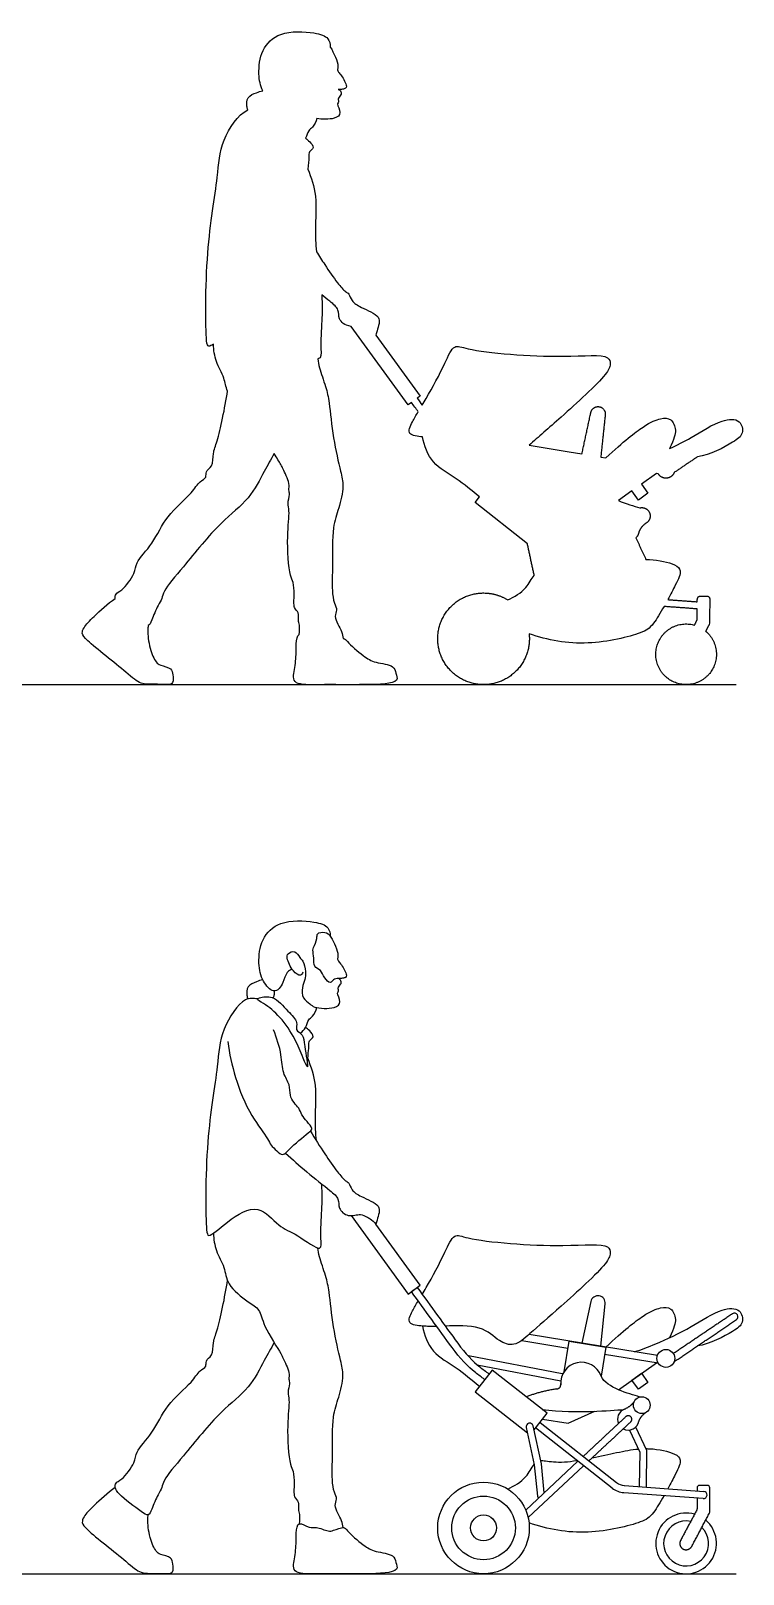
# Model space of a CAD drawing. Header units: millimetres. Extents: x 71.6 to 121.6, y 1.1 to 34.5.
# Drawn here: x 75.126 to 77.079, y 1.103 to 5.335 of the extents above; entities that cross this region are included whole.
import ezdxf

# ---------------------------------------------------------------- set-up
doc = ezdxf.new("R2010")
doc.units = ezdxf.units.MM

msp = doc.modelspace()

# ---------------------------------------------------------------- linework, layer by layer
for p, q in [((76.472, 1.7439), (76.5984, 1.723)), ((76.8439, 1.7023), (76.4918, 1.7604)), ((76.5827, 1.6526), (76.3262, 1.7017)), ((76.6992, 1.7064), (76.8461, 1.6821)), ((76.3491, 1.6774), (76.5789, 1.6334)), ((76.72, 1.3388), (76.5098, 1.5038)), ((76.5219, 1.5192), (76.732, 1.3541)), ((76.626, 1.4125), (76.4826, 1.2788)), ((76.4893, 1.2584), (76.6416, 1.4003)), ((76.9695, 1.3104), (76.7517, 1.3264)), ((76.7532, 1.3459), (76.9709, 1.3299))]:
    msp.add_line(p, q)
for points in [[(76.1692, 4.3163), (76.1599, 4.3095), (76.0038, 4.5247)], [(76.0715, 4.5012), (76.1931, 4.3336), (76.1851, 4.3278)], [(76.4918, 4.1988), (76.6016, 4.1807)], [(76.6016, 4.1807), (76.6368, 4.1749)], [(76.6886, 4.1663), (76.7024, 4.164)], [(76.8412, 4.1213), (76.8002, 4.0921)], [(76.8461, 4.1205), (76.8412, 4.1213)], [(76.774, 4.0735), (76.7369, 4.047)], [(76.8002, 4.0921), (76.818, 4.067), (76.7919, 4.0484), (76.774, 4.0735)], [(76.4872, 3.9288), (76.3436, 4.0417), (76.3557, 4.0571)], [(71.5735, 3.5424), (77.0599, 3.5424)], [(76.0038, 2.0863), (76.1599, 1.8711), (76.1931, 1.8952), (76.0715, 2.0628)], [(76.6614, 1.8506), (76.6368, 1.7365)], [(76.6886, 1.7279), (76.7008, 1.8443)], [(76.5877, 1.658), (76.6016, 1.7423), (76.7024, 1.7256), (76.6893, 1.646)], [(76.5055, 1.4983), (76.5415, 1.5441), (76.3903, 1.6628), (76.3436, 1.6033), (76.4872, 1.4904)], [(76.7369, 1.6086), (76.8412, 1.6829)], [(76.5285, 1.5276), (76.5995, 1.5167), (76.6722, 1.5496)], [(76.484, 1.5053), (76.5063, 1.4023), (76.5149, 1.317)], [(76.5336, 1.3264), (76.5256, 1.4053), (76.5031, 1.5095)], [(76.767, 1.4982), (76.7954, 1.4377), (76.7941, 1.3429)], [(76.8136, 1.3421), (76.815, 1.4419), (76.7847, 1.5065)], [(71.5735, 1.104), (77.0599, 1.104)]]:
    msp.add_lwpolyline(points)
msp.add_lwpolyline([(76.774, 1.6351), (76.8002, 1.6537), (76.818, 1.6286), (76.7919, 1.61)], close=True)
for centre, radius in [((76.8671, 1.6946), 0.0245), ((76.801, 1.5664), 0.023), ((76.367, 1.2297), 0.1256), ((76.367, 1.2297), 0.0873), ((76.367, 1.2297), 0.0356)]:
    msp.add_circle(centre, radius)
for centre, radius, start, end in [((76.6809, 1.8464), 0.02, 354.0142, 167.8144), ((77.0552, 1.809), 0.00977, 34.0047, 124.0047), ((77.0552, 1.809), 0.00977, 304.0047, 34.0047), ((76.3243, 1.6921), 0.00977, 79.1724, 90.6456), ((76.6355, 1.627), 0.057, 19.4823, 184.8056), ((76.5808, 1.643), 0.00977, 68.7934, 79.1724), ((76.764, 1.5277), 0.0296, 110.9102, 203.7302), ((76.4936, 1.5074), 0.00977, 12.1715, 192.1715), ((76.764, 1.5277), 0.0296, 242.232, 350.396), ((76.5247, 1.318), 0.00977, 185.8202, 222.9811), ((76.756, 1.3847), 0.0584, 231.8575, 265.7792), ((76.756, 1.3847), 0.0388, 231.8575, 265.7792), ((76.8038, 1.3422), 0.00977, 355.7792, 359.2064), ((76.9592, 1.3399), 0.00657, 90, 180), ((76.9702, 1.3201), 0.00977, 265.7792, 85.7792), ((76.9808, 1.3399), 0.00657, 0, 90), ((76.9226, 1.1872), 0.0832, 73.8664, 49.8115), ((76.9461, 1.2818), 0.00657, 331.8389, 360), ((76.9808, 1.2731), 0.00657, 331.8389, 0), ((76.9226, 1.1872), 0.0616, 78.1694, 45.5084)]:
    msp.add_arc(centre, radius, start, end)
for points, degree, knots in [([(75.7616, 5.1711), (75.7547, 5.185), (75.7481, 5.2185), (75.7558, 5.2851), (75.8073, 5.3364), (75.9002, 5.3331), (75.9432, 5.3187), (75.9464, 5.2989), (75.9468, 5.2909)], 3, [1.400785, 1.400785, 1.400785, 1.400785, 1.771443, 2.228386, 2.688399, 3.226633, 3.588655, 3.864912, 3.864912, 3.864912, 3.864912]), ([(75.9468, 5.2909), (75.9567, 5.2754), (75.9715, 5.2399), (75.9655, 5.2305), (75.9692, 5.2211), (75.9781, 5.2132), (75.9935, 5.1844), (75.9891, 5.1772), (75.9803, 5.175), (75.9725, 5.1743), (75.9684, 5.1747)], 3, [8.010495, 8.010495, 8.010495, 8.010495, 8.427326, 8.606231, 8.768666, 8.976927, 9.297383, 9.442418, 9.608372, 9.808768, 9.808768, 9.808768, 9.808768]), ([(75.7208, 5.1188), (75.7194, 5.122), (75.7172, 5.1286), (75.7168, 5.1553), (75.7444, 5.1661), (75.7556, 5.17), (75.7616, 5.1711)], 3, [-0.989411, -0.989411, -0.989411, -0.989411, -0.8065767, -0.5350623, -0.2432387, 0, 0, 0, 0]), ([(75.9684, 5.1747), (75.972, 5.1739), (75.9774, 5.1687), (75.9767, 5.1586), (75.9652, 5.1491), (75.9717, 5.1402), (75.9626, 5.135), (75.9797, 5.109), (75.9592, 5.0916), (75.9232, 5.0923), (75.91, 5.095)], 3, [-5.175002, -5.175002, -5.175002, -5.175002, -4.996331, -4.826249, -4.622055, -4.464846, -4.320158, -4.04018, -3.773174, -3.417695, -3.417695, -3.417695, -3.417695]), ([(75.626, 4.4761), (75.6209, 4.4726), (75.6106, 4.4672), (75.604, 4.4946), (75.6034, 4.7377), (75.6399, 4.928), (75.6427, 5.0317), (75.6935, 5.1053), (75.7208, 5.1188)], 3, [-3.53831, -3.53831, -3.53831, -3.53831, -3.384603, -3.152871, -2.258239, -1.423743, -0.835296, -0.260214, -0.260214, -0.260214, -0.260214]), ([(75.91, 5.095), (75.9076, 5.0865), (75.8995, 5.0699), (75.8857, 5.0628), (75.8826, 5.0475), (75.879, 5.0408)], 3, [-1.0375171, -1.0375171, -1.0375171, -1.0375171, -0.7458744, -0.5304768, -0.264861, -0.264861, -0.264861, -0.264861]), ([(75.879, 5.0408), (75.8831, 5.0382), (75.8896, 5.0322), (75.9054, 5.0145), (75.8868, 5.0043), (75.8888, 4.9909), (75.8863, 4.9686), (75.8852, 4.9563)], 3, [-1.321883, -1.321883, -1.321883, -1.321883, -1.104972, -0.86178, -0.644661, -0.424057, -0.166935, -0.166935, -0.166935, -0.166935]), ([(75.8852, 4.9563), (75.8945, 4.9323), (75.9135, 4.8803), (75.9033, 4.7984), (75.9076, 4.7403), (75.9086, 4.7297)], 3, [-8.839127, -8.839127, -8.839127, -8.839127, -8.342642, -7.721234, -7.582432, -7.582432, -7.582432, -7.582432]), ([(75.9086, 4.7297), (75.9162, 4.7177), (75.9361, 4.6871), (75.9638, 4.6463), (75.9871, 4.6196), (75.999, 4.6152), (76.0051, 4.5919), (76.0311, 4.5766), (76.0833, 4.5547), (76.0809, 4.5322), (76.0761, 4.5156), (76.0727, 4.5049), (76.0715, 4.5012)], 3, [0.20536, 0.20536, 0.20536, 0.20536, 0.484012, 0.925049, 1.24925, 1.437097, 1.691675, 2.010907, 2.421096, 2.660427, 2.919313, 3.057389, 3.057389, 3.057389, 3.057389]), ([(75.9232, 4.6115), (75.9257, 4.5823), (75.9236, 4.5432), (75.9191, 4.4688), (75.9235, 4.4372), (75.9126, 4.4357)], 3, [-7.033186, -7.033186, -7.033186, -7.033186, -6.53247, -6.007576, -5.691889, -5.691889, -5.691889, -5.691889]), ([(76.0038, 4.5247), (75.9853, 4.5274), (75.9676, 4.544), (75.9718, 4.572), (75.9517, 4.5888), (75.9313, 4.6051), (75.9232, 4.6115)], 3, [-1.999566, -1.999566, -1.999566, -1.999566, -1.662522, -1.365531, -1.020441, -0.813288, -0.813288, -0.813288, -0.813288]), ([(75.6648, 4.3473), (75.6601, 4.3592), (75.6567, 4.3865), (75.631, 4.4276), (75.627, 4.4601), (75.626, 4.4761)], 3, [-1.099203, -1.099203, -1.099203, -1.099203, -0.793399, -0.393137, 0, 0, 0, 0]), ([(76.1989, 4.3087), (76.2024, 4.3146), (76.2233, 4.3492), (76.2597, 4.4187), (76.2849, 4.4782), (76.331, 4.4551), (76.5779, 4.4352), (76.7087, 4.4513), (76.7169, 4.4194), (76.702, 4.3864), (76.5776, 4.2731), (76.5173, 4.2216), (76.4918, 4.1988)], 3, [9.501195, 9.501195, 9.501195, 9.501195, 9.627883, 10.2227, 10.631616, 10.979566, 11.895237, 12.524735, 12.770217, 13.091728, 13.827343, 14.433385, 14.433385, 14.433385, 14.433385]), ([(75.9126, 4.4357), (75.9138, 4.4275), (75.9159, 4.411), (75.9355, 4.3579), (75.9451, 4.3139), (75.9532, 4.219), (75.9745, 4.129), (75.9852, 4.0869), (75.9704, 4.024), (75.9509, 3.973), (75.9534, 3.8712), (75.9511, 3.8035), (75.9556, 3.768), (75.9676, 3.7462), (75.954, 3.7289), (75.9803, 3.6877), (75.981, 3.6756), (75.9824, 3.6693)], 3, [-5.886793, -5.886793, -5.886793, -5.886793, -5.604199, -5.190031, -4.802723, -4.249137, -3.703263, -3.332952, -2.895239, -2.469509, -1.900731, -1.426961, -1.098108, -0.862446, -0.626713, -0.248557, 0, 0, 0, 0]), ([(75.3571, 3.779), (75.3563, 3.7832), (75.3574, 3.7929), (75.3761, 3.7995), (75.4139, 3.8487), (75.4117, 3.8787), (75.4643, 3.9307), (75.4945, 4.0058), (75.5664, 4.0641), (75.5861, 4.0995), (75.6089, 4.1094), (75.6028, 4.1278), (75.6263, 4.1406), (75.624, 4.1793), (75.6392, 4.2113), (75.658, 4.3014), (75.6648, 4.3473)], 3, [4.861495, 4.861495, 4.861495, 4.861495, 5.055447, 5.298146, 5.675373, 5.975975, 6.440749, 6.963159, 7.500945, 7.857384, 8.108451, 8.320094, 8.585209, 8.914063, 9.25577, 9.922868, 9.922868, 9.922868, 9.922868]), ([(76.1999, 4.2217), (76.1872, 4.2228), (76.1544, 4.2255), (76.169, 4.259), (76.182, 4.281), (76.1879, 4.2906)], 3, [8.4785331, 8.4785331, 8.4785331, 8.4785331, 8.8180304, 9.1397922, 9.3654923, 9.3654923, 9.3654923, 9.3654923]), ([(76.8771, 4.1896), (76.8965, 4.1987), (76.9496, 4.2255), (77.0138, 4.2698), (77.0727, 4.2728), (77.082, 4.2281), (77.0488, 4.2049), (76.9883, 4.172), (76.9539, 4.1673)], 3, [0.684656, 0.684656, 0.684656, 0.684656, 1.034326, 1.588234, 1.974895, 2.293884, 2.636098, 3.213048, 3.213048, 3.213048, 3.213048]), ([(76.3557, 4.0571), (76.3347, 4.0741), (76.2945, 4.1095), (76.2228, 4.1461), (76.2045, 4.1972), (76.1999, 4.2217)], 3, [-1.495512, -1.495512, -1.495512, -1.495512, -0.986545, -0.488963, 0, 0, 0, 0]), ([(75.7926, 4.1762), (75.7839, 4.1597), (75.7649, 4.1272), (75.7249, 4.0472), (75.643, 3.9891), (75.5509, 3.8723), (75.4892, 3.8024), (75.4858, 3.7782), (75.4734, 3.7592), (75.4576, 3.7214), (75.4513, 3.7055), (75.4474, 3.7041)], 3, [0, 0, 0, 0, 0.423788, 0.943263, 1.515767, 2.215573, 2.705654, 2.962705, 3.229282, 3.59983, 3.841996, 3.841996, 3.841996, 3.841996]), ([(75.8618, 3.6797), (75.8628, 3.6882), (75.863, 3.7058), (75.8579, 3.7184), (75.8618, 3.7409), (75.8444, 3.7518), (75.849, 3.7901), (75.8459, 3.824), (75.8339, 3.8429), (75.826, 3.9486), (75.8366, 4.0171), (75.8283, 4.0385), (75.8368, 4.0636), (75.8319, 4.0765), (75.8366, 4.0945), (75.8165, 4.1349), (75.8136, 4.143), (75.8002, 4.1638), (75.7926, 4.1762)], 3, [-7.429246, -7.429246, -7.429246, -7.429246, -7.142494, -6.930073, -6.67823, -6.446659, -6.125045, -5.801118, -5.538014, -4.957958, -4.481562, -4.222481, -3.943843, -3.743222, -3.502822, -3.137157, -2.919881, -2.677102, -2.677102, -2.677102, -2.677102]), ([(76.8125, 3.8855), (76.8159, 3.8855), (76.8442, 3.8849), (76.8903, 3.8753), (76.9124, 3.8541), (76.8984, 3.8256), (76.8799, 3.7896), (76.8723, 3.7755)], 3, [2.683698, 2.683698, 2.683698, 2.683698, 2.746672, 3.218621, 3.487514, 3.853413, 4.080277, 4.080277, 4.080277, 4.080277]), ([(76.4332, 3.7748), (76.4515, 3.7832), (76.4822, 3.8001), (76.4989, 3.8329), (76.506, 3.8419)], 3, [0, 0, 0, 0, 0.4391959, 0.7397323, 0.7397323, 0.7397323, 0.7397323]), ([(75.4474, 3.7041), (75.4468, 3.6997), (75.4453, 3.6904), (75.4495, 3.6413), (75.4675, 3.6037), (75.4803, 3.5944), (75.5125, 3.5888), (75.515, 3.5696), (75.5174, 3.5472), (75.5077, 3.5423), (75.4979, 3.5428), (75.4892, 3.5424), (75.4656, 3.5441), (75.4243, 3.5422), (75.3877, 3.5773), (75.282, 3.659), (75.2638, 3.6817), (75.271, 3.701), (75.2999, 3.7317), (75.3362, 3.7643), (75.3571, 3.779)], 3, [-2.170466, -2.170466, -2.170466, -2.170466, -1.963911, -1.568182, -1.205319, -0.982844, -0.680567, -0.438901, -0.182343, 0, 0, 0, 0.38304, 0.725714, 1.132946, 1.790857, 2.075804, 2.301535, 2.664856, 3.159377, 3.159377, 3.159377, 3.159377]), ([(76.862, 3.7567), (76.852, 3.7389), (76.8286, 3.7002), (76.7988, 3.681), (76.646, 3.6443), (76.5436, 3.6643), (76.4919, 3.6818)], 3, [4.181595, 4.181595, 4.181595, 4.181595, 4.472072, 4.851584, 5.534487, 6.258032, 6.258032, 6.258032, 6.258032]), ([(76.9457, 3.7055), (76.9488, 3.7113), (76.9527, 3.7202), (76.9527, 3.7351), (76.9527, 3.75)], 2, [0.2602719, 0.2602719, 0.2602719, 0.3125906, 0.3125906, 0.4080615, 0.4080615, 0.4080615]), ([(75.9824, 3.6693), (75.9877, 3.6687), (75.9925, 3.6581), (76.0389, 3.6193), (76.068, 3.6017), (76.1216, 3.5968), (76.1256, 3.5744), (76.1383, 3.5445), (76.0335, 3.5415), (75.9245, 3.5429), (75.8521, 3.5411), (75.8432, 3.5647), (75.8543, 3.6081), (75.8521, 3.6499), (75.8555, 3.6779), (75.8618, 3.6797)], 3, [-5.34437, -5.34437, -5.34437, -5.34437, -5.133861, -4.701767, -4.347063, -3.959024, -3.705223, -3.459372, -2.938018, -2.297966, -1.850743, -1.61323, -1.239649, -0.849889, -0.555205, -0.555205, -0.555205, -0.555205]), ([(75.8417, 2.7624), (75.837, 2.76), (75.8263, 2.7549), (75.8179, 2.725), (75.8079, 2.7084), (75.7891, 2.696), (75.7582, 2.73), (75.7479, 2.7784), (75.7558, 2.8467), (75.8073, 2.898), (75.9002, 2.8947), (75.9432, 2.8803), (75.9464, 2.8605), (75.9468, 2.8525)], 3, [0, 0, 0, 0, 0.226098, 0.533796, 0.787818, 1.017905, 1.367457, 1.771443, 2.228386, 2.688399, 3.226633, 3.588655, 3.864912, 3.864912, 3.864912, 3.864912]), ([(75.8713, 2.7535), (75.8698, 2.7503), (75.8651, 2.7403), (75.8419, 2.7566), (75.8269, 2.7908), (75.829, 2.8056), (75.8516, 2.8155), (75.8622, 2.7923), (75.8732, 2.7856), (75.8806, 2.7545), (75.878, 2.7334), (75.8683, 2.7119), (75.8687, 2.6817), (75.8917, 2.6673), (75.9026, 2.6547), (75.9579, 2.6522), (75.9797, 2.6706), (75.9626, 2.6966), (75.9717, 2.7018), (75.9652, 2.7107), (75.9767, 2.7202), (75.9774, 2.7303), (75.9687, 2.7387), (75.9545, 2.7342), (75.9472, 2.721), (75.9289, 2.7384), (75.9226, 2.76), (75.8998, 2.7674), (75.9024, 2.7921), (75.8984, 2.8143), (75.9004, 2.8214), (75.9125, 2.846), (75.9079, 2.8615), (75.9346, 2.8655), (75.9501, 2.8526), (75.9715, 2.8015), (75.9655, 2.7921), (75.9692, 2.7827), (75.9781, 2.7748), (75.9935, 2.746), (75.9891, 2.7388), (75.9803, 2.7366), (75.9725, 2.7359), (75.9684, 2.7363)], 3, [0, 0, 0, 0, 0.184067, 0.453166, 0.802412, 1.006105, 1.247693, 1.506486, 1.711859, 2.020027, 2.283826, 2.556431, 2.854195, 3.131742, 3.362891, 3.773174, 4.04018, 4.320158, 4.464846, 4.622055, 4.826249, 4.996331, 5.175002, 5.382425, 5.570271, 5.82066, 6.092582, 6.340722, 6.610317, 6.874117, 7.031896, 7.322204, 7.525028, 7.778507, 8.037999, 8.448454, 8.624623, 8.784573, 8.989649, 9.305204, 9.448021, 9.611437, 9.808768, 9.808768, 9.808768, 9.808768]), ([(75.7616, 2.7327), (75.7556, 2.7316), (75.7444, 2.7277), (75.7168, 2.7169), (75.7172, 2.6902), (75.7194, 2.6836), (75.7208, 2.6804)], 3, [0, 0, 0, 0, 0.2432387, 0.5350623, 0.8065767, 0.989411, 0.989411, 0.989411, 0.989411]), ([(75.7468, 2.6806), (75.7359, 2.6815), (75.708, 2.6879), (75.6427, 2.5933), (75.6399, 2.4896), (75.6034, 2.2993), (75.604, 2.0562), (75.6121, 2.0223), (75.6662, 2.074), (75.7504, 2.1247), (75.8044, 2.0536), (75.8533, 2.038), (75.9261, 1.9802), (75.9191, 2.0304), (75.9236, 2.1048), (75.9257, 2.1439), (75.9232, 2.1731)], 3, [0, 0, 0, 0, 0.32563, 0.890127, 1.467743, 2.286881, 3.165049, 3.392515, 3.840624, 4.377851, 4.854582, 5.296037, 5.764803, 6.063329, 6.559689, 7.033186, 7.033186, 7.033186, 7.033186]), ([(75.8838, 2.4943), (75.8857, 2.4964), (75.8746, 2.5542), (75.8748, 2.5819), (75.8489, 2.5946), (75.8603, 2.6184), (75.8285, 2.6473), (75.7932, 2.6915), (75.7544, 2.6852), (75.7424, 2.6795), (75.7688, 2.6662), (75.812, 2.6314), (75.8511, 2.5711), (75.8697, 2.5252), (75.8825, 2.4929), (75.8838, 2.4943)], 3, [0, 0, 0, 0, 0.424311, 0.744836, 1.004709, 1.250698, 1.607885, 2.03203, 2.367104, 2.517595, 2.777165, 3.21108, 3.68931, 4.116819, 4.407999, 4.407999, 4.407999, 4.407999]), ([(75.7906, 2.6829), (75.7917, 2.6855), (75.7935, 2.6909), (75.7937, 2.6984), (75.7932, 2.7021)], 3, [0, 0, 0, 0, 0.1643575, 0.3530383, 0.3530383, 0.3530383, 0.3530383]), ([(75.8644, 2.5861), (75.87, 2.5907), (75.8809, 2.6007), (75.8857, 2.6244), (75.8995, 2.6315), (75.9076, 2.6481), (75.91, 2.6566)], 3, [0, 0, 0, 0, 0.264861, 0.530477, 0.745874, 1.037517, 1.037517, 1.037517, 1.037517]), ([(75.6658, 2.5634), (75.67, 2.5302), (75.684, 2.4647), (75.7246, 2.362), (75.7759, 2.2997), (75.7824, 2.2789), (75.7999, 2.2647), (75.8174, 2.2468), (75.8396, 2.2767), (75.89, 2.3149), (75.8995, 2.3251), (75.8821, 2.3448), (75.8683, 2.362), (75.8613, 2.3814), (75.8465, 2.3954), (75.8346, 2.4163), (75.8373, 2.4463), (75.8141, 2.4775), (75.8146, 2.5291), (75.7998, 2.5734), (75.7914, 2.5955)], 3, [0, 0, 0, 0, 0.566825, 1.17025, 1.665874, 1.91815, 2.183946, 2.42873, 2.748633, 3.20699, 3.387891, 3.656979, 3.932602, 4.183197, 4.436102, 4.706766, 5.008035, 5.347503, 5.748941, 6.22538, 6.22538, 6.22538, 6.22538]), ([(75.8838, 2.4943), (75.884, 2.5131), (75.8893, 2.5493), (75.8868, 2.5659), (75.9054, 2.5761), (75.8896, 2.5938), (75.8831, 2.5998), (75.879, 2.6024)], 3, [0, 0, 0, 0, 0.424057, 0.644661, 0.86178, 1.104972, 1.321883, 1.321883, 1.321883, 1.321883]), ([(75.9086, 2.2913), (75.9076, 2.3019), (75.9033, 2.36), (75.9135, 2.4419), (75.8945, 2.4939), (75.8852, 2.5179)], 3, [7.582432, 7.582432, 7.582432, 7.582432, 7.721234, 8.342642, 8.839127, 8.839127, 8.839127, 8.839127]), ([(75.8922, 2.3179), (75.9048, 2.2969), (75.9306, 2.2568), (75.9638, 2.2079), (75.9871, 2.1812), (75.999, 2.1768), (76.0051, 2.1535), (76.0311, 2.1382), (76.0833, 2.1163), (76.0809, 2.0938), (76.0761, 2.0772), (76.0727, 2.0665), (76.0715, 2.0628)], 3, [0, 0, 0, 0, 0.484012, 0.925049, 1.24925, 1.437097, 1.691675, 2.010907, 2.421096, 2.660427, 2.919313, 3.057389, 3.057389, 3.057389, 3.057389]), ([(75.8243, 2.2578), (75.8433, 2.2402), (75.8801, 2.2069), (75.9437, 2.1571), (75.9718, 2.1336), (75.9676, 2.1056), (75.995, 2.0798), (76.0299, 2.0931), (76.0413, 2.0855), (76.0499, 2.0812), (76.0564, 2.078), (76.0672, 2.0685), (76.0715, 2.0628)], 3, [0, 0, 0, 0, 0.49878, 1.007902, 1.332103, 1.611116, 1.927758, 2.255398, 2.495888, 2.495888, 2.680948, 2.942107, 2.942107, 2.942107, 2.942107]), ([(75.626, 2.0377), (75.627, 2.0217), (75.631, 1.9892), (75.6587, 1.945), (75.6619, 1.8957), (75.7199, 1.8489), (75.7554, 1.8296), (75.7619, 1.7831), (75.8126, 1.7074), (75.8165, 1.6965), (75.8366, 1.6561), (75.8319, 1.6381), (75.8368, 1.6252), (75.8283, 1.6001), (75.8366, 1.5787), (75.826, 1.5102), (75.8339, 1.4045), (75.8459, 1.3856), (75.849, 1.3517), (75.8444, 1.3134), (75.8618, 1.3025), (75.8579, 1.28), (75.863, 1.2674), (75.8628, 1.2498), (75.8618, 1.2413)], 3, [0, 0, 0, 0, 0.393137, 0.793399, 1.183464, 1.660056, 2.00559, 2.392368, 2.919881, 3.137157, 3.502822, 3.743222, 3.943843, 4.222481, 4.481562, 4.957958, 5.538014, 5.801118, 6.125045, 6.446659, 6.67823, 6.930073, 7.142494, 7.429246, 7.429246, 7.429246, 7.429246]), ([(76.1989, 1.8703), (76.2024, 1.8762), (76.2233, 1.9108), (76.2597, 1.9803), (76.2849, 2.0398), (76.331, 2.0167), (76.5779, 1.9968), (76.7087, 2.0129), (76.7169, 1.981), (76.702, 1.948), (76.5776, 1.8347), (76.4987, 1.7673), (76.4532, 1.7252), (76.4055, 1.7413), (76.3661, 1.7867), (76.2915, 1.7847), (76.262, 1.7833)], 3, [9.501195, 9.501195, 9.501195, 9.501195, 9.627275, 10.219236, 10.626188, 10.972468, 11.883742, 12.510218, 12.754521, 13.074489, 13.806572, 14.409704, 14.821785, 15.185188, 15.639716, 16.111196, 16.111196, 16.111196, 16.111196]), ([(75.9824, 1.2309), (75.981, 1.2372), (75.9803, 1.2493), (75.954, 1.2905), (75.9676, 1.3078), (75.9556, 1.3296), (75.9511, 1.3651), (75.9534, 1.4328), (75.9509, 1.5346), (75.9704, 1.5856), (75.9852, 1.6485), (75.9745, 1.6906), (75.9532, 1.7806), (75.9451, 1.8755), (75.9355, 1.9195), (75.9159, 1.9726), (75.9138, 1.9891), (75.9126, 1.9973)], 3, [0, 0, 0, 0, 0.248557, 0.626713, 0.862446, 1.098108, 1.426961, 1.900731, 2.469509, 2.895239, 3.332952, 3.703263, 4.249137, 4.802723, 5.190031, 5.604199, 5.886793, 5.886793, 5.886793, 5.886793]), ([(75.7926, 1.7378), (75.7839, 1.7213), (75.7649, 1.6888), (75.7249, 1.6088), (75.643, 1.5507), (75.5509, 1.4339), (75.4892, 1.364), (75.4858, 1.3398), (75.4734, 1.3208), (75.4576, 1.283), (75.4486, 1.2603), (75.4257, 1.2763), (75.3673, 1.3193), (75.3557, 1.3389), (75.3574, 1.3545), (75.3761, 1.3611), (75.4139, 1.4103), (75.4117, 1.4403), (75.4643, 1.4923), (75.4945, 1.5674), (75.5664, 1.6257), (75.5861, 1.6611), (75.6089, 1.671), (75.6028, 1.6894), (75.6263, 1.7022), (75.624, 1.7409), (75.6392, 1.7729), (75.658, 1.863), (75.6648, 1.9089)], 3, [0, 0, 0, 0, 0.423788, 0.943263, 1.515767, 2.215573, 2.705654, 2.962705, 3.229282, 3.59983, 3.841996, 4.105108, 4.596248, 4.861495, 5.055447, 5.298146, 5.675373, 5.975975, 6.440749, 6.963159, 7.500945, 7.857384, 8.108451, 8.320094, 8.585209, 8.914063, 9.25577, 9.922868, 9.922868, 9.922868, 9.922868]), ([(76.3698, 1.6367), (76.3615, 1.643), (76.3532, 1.6493), (76.3449, 1.6556), (76.3237, 1.6721), (76.3024, 1.6951), (76.2806, 1.7245), (76.2435, 1.7756), (76.2064, 1.8268), (76.1692, 1.8779), (76.1745, 1.8817), (76.1798, 1.8856), (76.1851, 1.8894), (76.2222, 1.8383), (76.2593, 1.7871), (76.2963, 1.736), (76.3173, 1.7077), (76.3376, 1.6861), (76.3568, 1.6711), (76.3647, 1.6651), (76.3726, 1.6591), (76.3819, 1.6521)], 3, [2.125095, 2.125095, 2.125095, 2.125095, 2.22473, 2.22473, 2.22473, 2.519373, 2.519373, 2.519373, 3.12432, 3.12432, 3.12432, 3.18682, 3.18682, 3.18682, 3.791766, 3.791766, 3.791766, 4.08641, 4.08641, 4.08641, 4.181485, 4.181485, 4.181485, 4.181485]), ([(76.2387, 1.7822), (76.2219, 1.7816), (76.2048, 1.7829), (76.1543, 1.7871), (76.169, 1.8206), (76.182, 1.8426), (76.1879, 1.8522)], 3, [8.125479, 8.125479, 8.125479, 8.125479, 8.476765, 8.81803, 9.139792, 9.365492, 9.365492, 9.365492, 9.365492]), ([(76.781, 1.7127), (76.8008, 1.7193), (76.8408, 1.7338), (76.9379, 1.779), (77.0138, 1.8314), (77.0727, 1.8344), (77.082, 1.7897), (77.0488, 1.7665), (76.9883, 1.7336), (76.9539, 1.7289)], 3, [0, 0, 0, 0, 0.448352, 1.034326, 1.588234, 1.974895, 2.293884, 2.636098, 3.213048, 3.213048, 3.213048, 3.213048]), ([(76.1999, 1.7833), (76.2045, 1.7588), (76.2228, 1.7077), (76.2945, 1.6711), (76.3347, 1.6357), (76.3557, 1.6187)], 3, [0, 0, 0, 0, 0.488963, 0.986545, 1.495512, 1.495512, 1.495512, 1.495512]), ([(76.6653, 1.4223), (76.6881, 1.4269), (76.7373, 1.4376), (76.7732, 1.4444), (76.7914, 1.4461)], 3, [1.8978884, 1.8978884, 1.8978884, 1.8978884, 2.2052299, 2.5499174, 2.5499174, 2.5499174, 2.5499174]), ([(76.8125, 1.4471), (76.8159, 1.4471), (76.8442, 1.4465), (76.8903, 1.4369), (76.9124, 1.4157), (76.8984, 1.3872), (76.8799, 1.3512), (76.8723, 1.3371)], 3, [2.683698, 2.683698, 2.683698, 2.683698, 2.746672, 3.218621, 3.487514, 3.853413, 4.080277, 4.080277, 4.080277, 4.080277]), ([(76.4332, 1.3364), (76.4515, 1.3448), (76.4822, 1.3617), (76.4989, 1.3945), (76.506, 1.4035)], 3, [0, 0, 0, 0, 0.4391959, 0.7397323, 0.7397323, 0.7397323, 0.7397323]), ([(76.5236, 1.4144), (76.5278, 1.4147), (76.5445, 1.4127), (76.5728, 1.4082), (76.6108, 1.4128), (76.6232, 1.4148)], 3, [0.9706332, 0.9706332, 0.9706332, 0.9706332, 1.116423, 1.5249738, 1.7042931, 1.7042931, 1.7042931, 1.7042931]), ([(75.3571, 1.3406), (75.3362, 1.3259), (75.2999, 1.2933), (75.271, 1.2626), (75.2638, 1.2433), (75.282, 1.2206), (75.3877, 1.1389), (75.4243, 1.1038), (75.4656, 1.1057), (75.4892, 1.104), (75.4979, 1.1044), (75.5077, 1.1039), (75.5174, 1.1088), (75.515, 1.1312), (75.5125, 1.1504), (75.4803, 1.156), (75.4675, 1.1653), (75.4495, 1.2029), (75.4453, 1.252), (75.4468, 1.2613), (75.4474, 1.2657)], 3, [-3.159377, -3.159377, -3.159377, -3.159377, -2.664856, -2.301535, -2.075804, -1.790857, -1.132946, -0.725714, -0.38304, 0, 0, 0, 0.182343, 0.438901, 0.680567, 0.982844, 1.205319, 1.568182, 1.963911, 2.170466, 2.170466, 2.170466, 2.170466]), ([(76.862, 1.3183), (76.852, 1.3005), (76.8286, 1.2618), (76.7988, 1.2426), (76.646, 1.2059), (76.5436, 1.2259), (76.4919, 1.2434)], 3, [4.181595, 4.181595, 4.181595, 4.181595, 4.472072, 4.851584, 5.534487, 6.258032, 6.258032, 6.258032, 6.258032]), ([(75.9087, 1.2308), (75.9012, 1.2317), (75.89, 1.2266), (75.8569, 1.2519), (75.8521, 1.2115), (75.8543, 1.1697), (75.8432, 1.1263), (75.8521, 1.1027), (75.9245, 1.1045), (76.0335, 1.1031), (76.1383, 1.1061), (76.1256, 1.136), (76.1216, 1.1584), (76.068, 1.1633), (76.0389, 1.1809), (75.9925, 1.2197), (75.9854, 1.2354), (75.9544, 1.2222), (75.9414, 1.219), (75.9184, 1.2297), (75.9087, 1.2308)], 3, [0, 0, 0, 0, 0.251746, 0.555205, 0.849218, 1.238091, 1.610823, 1.847795, 2.294, 2.932596, 3.452763, 3.698055, 3.951278, 4.338434, 4.692331, 5.123441, 5.333471, 5.635338, 5.854661, 6.181066, 6.181066, 6.181066, 6.181066])]:
    msp.add_open_spline(points, degree=degree, knots=knots)
for points, degree in [([(76.1851, 4.3278), (76.1897, 4.3214), (76.1943, 4.3151), (76.1989, 4.3087)], 3), ([(76.1879, 4.2906), (76.1817, 4.2992), (76.1754, 4.3077), (76.1692, 4.3163)], 3), ([(76.7024, 4.164), (76.7513, 4.2098), (76.813, 4.2584), (76.8545, 4.2739), (76.8828, 4.2739), (76.8972, 4.2402), (76.8901, 4.2176), (76.8771, 4.1896)], 3), ([(76.9539, 4.1673), (76.922, 4.1457), (76.89, 4.1242)], 2), ([(76.7369, 4.047), (76.7576, 4.0381), (76.7801, 4.0322), (76.7954, 4.0271)], 3), ([(76.8134, 3.9854), (76.7986, 3.9759), (76.7932, 3.9611)], 2), ([(76.7847, 3.9449), (76.7986, 3.9152), (76.8125, 3.8855)], 2), ([(76.506, 3.8419), (76.4966, 3.8854), (76.4872, 3.9288)], 2), ([(76.8723, 3.7755), (76.9125, 3.7726), (76.9527, 3.7696)], 2), ([(76.9527, 3.75), (76.9073, 3.7534), (76.862, 3.7567)], 2), ([(76.7024, 1.7256), (76.7513, 1.7714), (76.813, 1.82), (76.8545, 1.8355), (76.8828, 1.8355), (76.8972, 1.8018), (76.8901, 1.7792), (76.8771, 1.7512)], 3), ([(77.0498, 1.8171), (76.9687, 1.7625), (76.8877, 1.7078)], 2), ([(76.89, 1.6858), (76.9753, 1.7433), (77.0607, 1.8009)], 2), ([(76.5681, 1.6109), (76.5237, 1.6044), (76.4842, 1.5891)], 2), ([(76.5674, 1.6108), (76.5804, 1.6125), (76.5785, 1.627)], 2), ([(76.7954, 1.5887), (76.7648, 1.5988), (76.7058, 1.6125), (76.6893, 1.646)], 3), ([(76.7504, 1.5541), (76.7706, 1.5627), (76.78, 1.5759)], 2), ([(76.5281, 1.5547), (76.6271, 1.5427), (76.716, 1.5525), (76.7504, 1.5541)], 3), ([(76.7932, 1.5227), (76.7986, 1.5375), (76.8134, 1.547)], 2), ([(76.9527, 1.3399), (76.9527, 1.3355), (76.9527, 1.3312)], 2), ([(76.9808, 1.3464), (76.97, 1.3464), (76.9592, 1.3464)], 2), ([(76.9873, 1.2731), (76.9873, 1.3065), (76.9873, 1.3399)], 2), ([(76.9519, 1.2787), (76.9296, 1.237), (76.9073, 1.1954)], 2), ([(76.9379, 1.179), (76.9622, 1.2245), (76.9865, 1.27)], 2), ([(76.9527, 1.3116), (76.9527, 1.2967), (76.9527, 1.2818)], 2)]:
    msp.add_open_spline(points, degree=degree)
for points, weights, knots in [([(76.6368, 4.1749), (76.6491, 4.2319), (76.6614, 4.289), (76.6654, 4.3075), (76.6841, 4.3045), (76.7028, 4.3015), (76.7008, 4.2827), (76.6947, 4.2245), (76.6886, 4.1663)], [1, 1, 1, 0.725974015856, 1, 0.725974015856, 1, 1, 1], [-0.9411664, -0.9411664, -0.9411664, -0.5679257, -0.5679257, -0.4710156, -0.4710156, -0.3741056, -0.3741056, 0, 0, 0]), ([(76.89, 4.1242), (76.8839, 4.1085), (76.8671, 4.1085), (76.8532, 4.1085), (76.8461, 4.1205)], [0.891723824839, 0.778787551636, 1, 0.809084261946, 0.867056628467], [-0.4619011, -0.4619011, -0.4619011, -0.3690026, -0.3690026, -0.2888273, -0.2888273, -0.2888273]), ([(76.7954, 4.0271), (76.7982, 4.0278), (76.801, 4.0278), (76.824, 4.0278), (76.824, 4.0048)], [0.919489182502, 0.951818710842, 1, 0.707106781187, 1], [-0.13469, -0.13469, -0.13469, -0.1156632, -0.1156632, 0, 0, 0]), ([(76.4927, 3.6681), (76.4927, 3.5424), (76.367, 3.5424), (76.2414, 3.5424), (76.2414, 3.6681), (76.2414, 3.7937), (76.367, 3.7937), (76.4028, 3.7937), (76.4332, 3.7748)], [1, 0.707106781187, 1, 0.707106781187, 1, 0.707106781187, 1, 0.89444992023, 0.864974113429], [-2.523674, -2.523674, -2.523674, -1.892756, -1.892756, -1.261837, -1.261837, -0.630919, -0.630919, -0.403554, -0.403554, -0.403554]), ([(76.9527, 3.7696), (76.9527, 3.7848), (76.9592, 3.7848), (76.97, 3.7848), (76.9808, 3.7848), (76.9873, 3.7848), (76.9873, 3.7783), (76.9873, 3.7449), (76.9865, 3.7084), (76.9814, 3.6987), (76.9762, 3.6891)], [1, 0.707106781187, 1, 1, 1, 0.707106781187, 1, 1, 1, 1, 1], [-0.7301946, -0.7301946, -0.7301946, -0.6931411, -0.6931411, -0.6158228, -0.6158228, -0.5787693, -0.5787693, -0.5532714, -0.5532714, -0.4781125, -0.4781125, -0.4781125]), ([(76.9762, 3.6891), (77.0334, 3.6408), (76.9914, 3.5789), (76.9493, 3.517), (76.8833, 3.5523), (76.8173, 3.5876), (76.8456, 3.6569), (76.8738, 3.7263), (76.9457, 3.7055)], [1, 0.743224912106, 1, 0.743224912106, 1, 0.743224912106, 1, 0.743224912106, 1], [-1.901836, -1.901836, -1.901836, -1.512076, -1.512076, -1.122316, -1.122316, -0.732556, -0.732556, -0.342796, -0.342796, -0.342796]), ([(76.6561, 1.4138), (76.7125, 1.4663), (76.7706, 1.5205), (76.7778, 1.5272), (76.7711, 1.5343), (76.7645, 1.5415), (76.7573, 1.5348), (76.698, 1.4796), (76.6405, 1.426)], [1, 1, 1, 0.707106781187, 1, 0.707106781187, 1, 1, 1], [0.747066, 0.747066, 0.747066, 1.240052, 1.240052, 1.289139, 1.289139, 1.338227, 1.338227, 1.840973, 1.840973, 1.840973]), ([(76.9073, 1.1954), (76.8991, 1.1801), (76.9144, 1.1719), (76.9297, 1.1637), (76.9379, 1.179)], [1, 0.707106781187, 1, 0.707106781187, 1], [0, 0, 0, 0.1145256, 0.1145256, 0.2290511, 0.2290511, 0.2290511])]:
    msp.add_rational_spline(points, weights, degree=2, knots=knots)
for points, weights in [([(76.824, 4.0048), (76.824, 3.9922), (76.8134, 3.9854)], [1, 0.815561366722, 0.8634095005]), ([(76.7932, 3.9611), (76.7916, 3.9516), (76.7847, 3.9449)], [1, 0.927500799658, 0.951163425973]), ([(76.4919, 3.6818), (76.4927, 3.675), (76.4927, 3.6681)], [0.958826847628, 0.977718364895, 1])]:
    msp.add_rational_spline(points, weights, degree=2)

doc.saveas('drawing.dxf')
